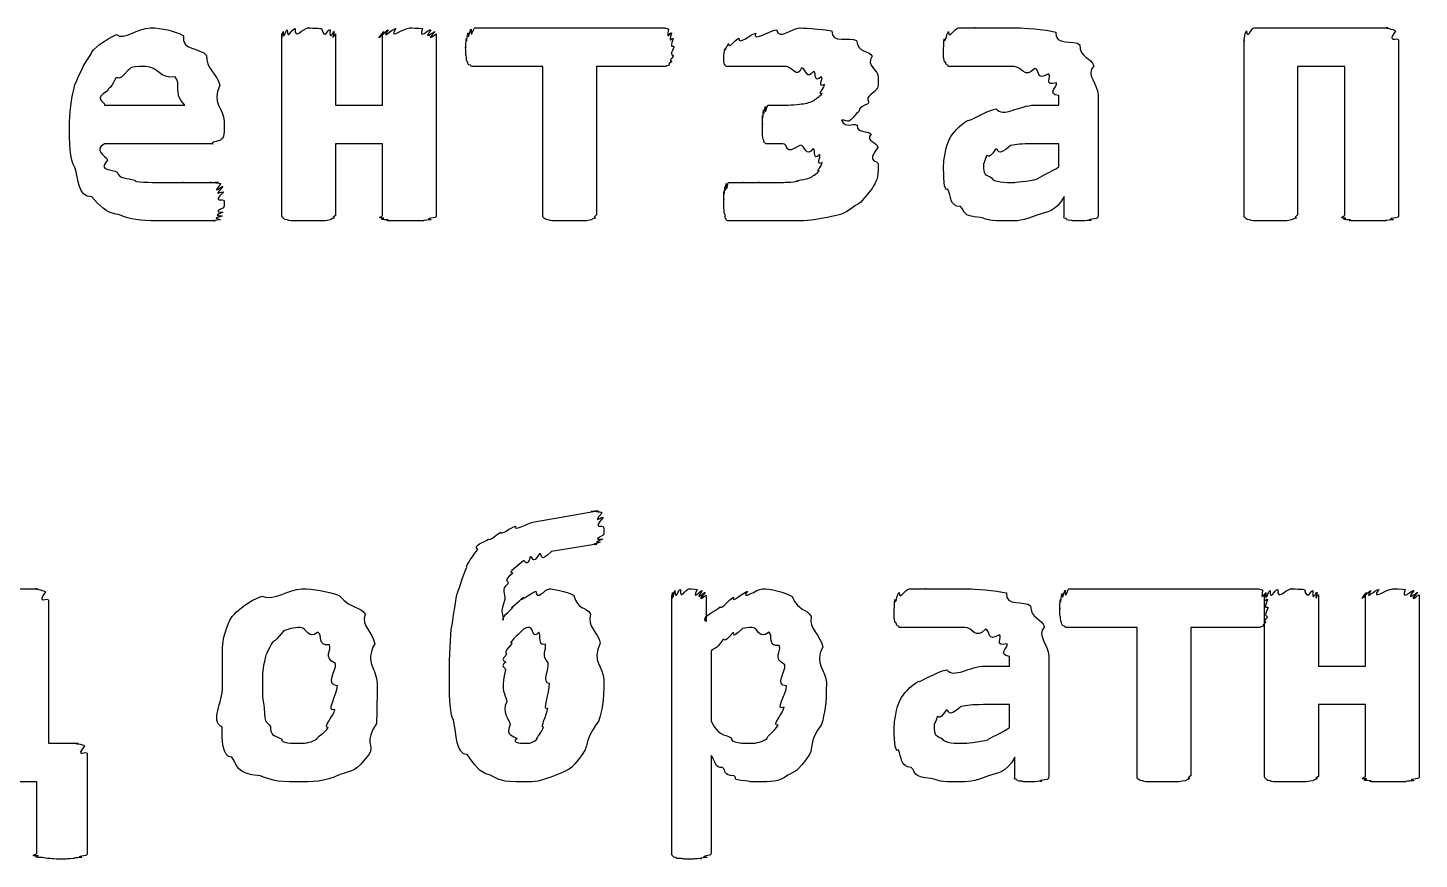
# Model space of a CAD drawing. Header units: millimetres. Extents: x 25 to 190, y 204 to 253.
# Drawn here: x 147.1 to 159.81, y 208.71 to 216.3 of the extents above; entities that cross this region are included whole.
import ezdxf

# ---------------------------------------------------------------- set-up
doc = ezdxf.new("R2010")
doc.units = ezdxf.units.MM
doc.layers.get('0').update_dxf_attribs({"linetype": 'CONTINUOUS'})

msp = doc.modelspace()

# ---------------------------------------------------------------- linework, layer by layer
at = {"color": 0}
for p, q in [((149.424, 214.594), (149.424, 216.247)), ((149.914, 216.247), (149.914, 215.597)), ((150.344, 215.597), (150.344, 216.247)), ((150.835, 216.247), (150.835, 214.594)), ((151.186, 216.303), (152.922, 216.303)), ((158.213, 214.594), (158.213, 216.192)), ((158.306, 216.303), (159.53, 216.303)), ((159.624, 216.192), (159.624, 214.594)), ((153.005, 216.126), (153.005, 216.126)), ((151.809, 215.95), (151.18, 215.95)), ((151.809, 214.594), (151.809, 215.95)), ((152.928, 215.95), (152.299, 215.95)), ((152.299, 215.95), (152.299, 214.594)), ((159.133, 215.95), (158.703, 215.95)), ((158.703, 215.95), (158.703, 214.594)), ((159.133, 214.594), (159.133, 215.95)), ((156.522, 215.597), (156.522, 215.685)), ((156.88, 215.69), (156.88, 214.594)), ((147.804, 215.597), (148.537, 215.597)), ((149.914, 215.597), (150.344, 215.597)), ((153.863, 215.597), (154.012, 215.597)), ((156.296, 215.597), (156.522, 215.597)), ((148.896, 215.448), (148.896, 215.387)), ((154.541, 215.459), (154.536, 215.459)), ((148.791, 215.244), (147.804, 215.244)), ((150.344, 215.244), (149.914, 215.244)), ((149.914, 215.244), (149.914, 214.588)), ((150.344, 214.588), (150.344, 215.244)), ((153.996, 215.244), (153.858, 215.244)), ((156.522, 215.244), (156.285, 215.244)), ((156.522, 215.035), (156.522, 215.244)), ((154.872, 215.051), (154.872, 215.051)), ((156.571, 214.594), (156.571, 214.764)), ((151.731, 211.792), (152.272, 211.886)), ((152.299, 211.588), (151.886, 211.522)), ((146.217, 211.18), (147.192, 211.18)), ((152.987, 208.771), (152.987, 211.12)), ((153.301, 211.12), (153.301, 210.882)), ((156.613, 211.18), (158.349, 211.18)), ((158.401, 209.471), (158.401, 211.125)), ((158.892, 211.125), (158.892, 210.475)), ((159.322, 210.475), (159.322, 211.125)), ((159.813, 211.125), (159.813, 209.471)), ((147.292, 211.075), (147.292, 209.769)), ((158.432, 211.004), (158.432, 211.004)), ((157.236, 210.827), (156.607, 210.827)), ((157.236, 209.471), (157.236, 210.827)), ((158.355, 210.827), (157.726, 210.827)), ((157.726, 210.827), (157.726, 209.471)), ((153.345, 210.613), (153.345, 209.973)), ((155.845, 210.475), (156.071, 210.475)), ((156.071, 210.475), (156.071, 210.563)), ((156.429, 210.568), (156.429, 209.471)), ((158.892, 210.475), (159.322, 210.475)), ((152.365, 210.348), (152.365, 210.348)), ((149.931, 210.293), (149.931, 210.293)), ((150.294, 210.315), (150.294, 210.315)), ((151.869, 210.315), (151.869, 210.315)), ((154.034, 210.293), (154.034, 210.293)), ((154.398, 210.32), (154.398, 210.32)), ((156.071, 210.122), (155.834, 210.122)), ((156.071, 209.912), (156.071, 210.122)), ((159.322, 210.122), (158.892, 210.122)), ((158.892, 210.122), (158.892, 209.466)), ((159.322, 209.466), (159.322, 210.122)), ((147.292, 209.769), (147.562, 209.769)), ((147.645, 209.675), (147.645, 208.771)), ((153.345, 209.659), (153.345, 208.771)), ((156.121, 209.471), (156.121, 209.642)), ((147.187, 209.416), (145.985, 209.416)), ((147.187, 208.766), (147.187, 209.416))]:
    msp.add_line(p, q, dxfattribs=at)
for points in [[(147.683, 216.065), (147.679, 216.104), (147.822, 216.201), (147.914, 216.242)], [(147.914, 216.242), (147.981, 216.184), (148.109, 216.303), (148.223, 216.303)], [(148.223, 216.303), (148.329, 216.303), (148.441, 216.277), (148.526, 216.231)], [(148.526, 216.231), (148.499, 216.093), (148.681, 216.126), (148.736, 216.049)], [(149.424, 216.247), (149.424, 216.155), (149.426, 216.261), (149.435, 216.269)], [(149.435, 216.269), (149.437, 216.17), (149.454, 216.282), (149.473, 216.286)], [(149.473, 216.286), (149.474, 216.181), (149.514, 216.297), (149.545, 216.297)], [(149.545, 216.297), (149.537, 216.184), (149.618, 216.303), (149.666, 216.303)], [(149.666, 216.303), (149.636, 216.303), (149.757, 216.3), (149.787, 216.297)], [(149.787, 216.297), (149.816, 216.181), (149.845, 216.293), (149.865, 216.286)], [(149.865, 216.286), (149.853, 216.17), (149.895, 216.276), (149.903, 216.269)], [(149.903, 216.269), (149.867, 216.159), (149.914, 216.258), (149.914, 216.247)], [(150.344, 216.247), (150.272, 216.159), (150.347, 216.265), (150.355, 216.269)], [(150.355, 216.269), (150.286, 216.17), (150.374, 216.282), (150.394, 216.286)], [(150.394, 216.286), (150.323, 216.181), (150.435, 216.297), (150.465, 216.297)], [(150.465, 216.297), (150.385, 216.184), (150.54, 216.303), (150.592, 216.303)], [(150.592, 216.303), (150.603, 216.303), (150.677, 216.3), (150.708, 216.297)], [(150.708, 216.297), (150.665, 216.181), (150.766, 216.293), (150.785, 216.286)], [(150.785, 216.286), (150.702, 216.17), (150.815, 216.276), (150.823, 216.269)], [(150.823, 216.269), (150.716, 216.155), (150.835, 216.254), (150.835, 216.247)], [(151.103, 216.126), (151.103, 216.096), (151.105, 216.181), (151.109, 216.203)], [(151.109, 216.203), (151.11, 216.14), (151.117, 216.243), (151.125, 216.258)], [(151.125, 216.258), (151.125, 216.17), (151.142, 216.283), (151.153, 216.291)], [(151.153, 216.291), (151.147, 216.184), (151.175, 216.303), (151.186, 216.303)], [(152.922, 216.303), (152.914, 216.303), (152.944, 216.298), (152.955, 216.291)], [(152.955, 216.291), (152.936, 216.17), (152.975, 216.272), (152.983, 216.258)], [(152.983, 216.258), (152.951, 216.14), (152.995, 216.225), (152.999, 216.203)], [(152.999, 216.203), (152.958, 216.096), (153.005, 216.155), (153.005, 216.126)], [(153.505, 216.159), (153.508, 216.104), (153.555, 216.189), (153.599, 216.209)], [(153.599, 216.209), (153.596, 216.14), (153.694, 216.242), (153.753, 216.253)], [(153.753, 216.253), (153.715, 216.166), (153.875, 216.277), (153.941, 216.286)], [(153.941, 216.286), (153.968, 216.184), (154.081, 216.303), (154.156, 216.303)], [(154.156, 216.303), (154.147, 216.303), (154.36, 216.293), (154.448, 216.275)], [(154.448, 216.275), (154.442, 216.148), (154.611, 216.227), (154.674, 216.187)], [(155.469, 216.104), (155.469, 216.096), (155.47, 216.181), (155.474, 216.203)], [(155.474, 216.203), (155.48, 216.14), (155.494, 216.247), (155.513, 216.269)], [(155.513, 216.269), (155.516, 216.184), (155.563, 216.303), (155.607, 216.303)], [(155.607, 216.303), (155.604, 216.303), (155.702, 216.303), (155.761, 216.303)], [(155.761, 216.303), (155.722, 216.303), (155.882, 216.303), (155.949, 216.303)], [(155.949, 216.303), (155.976, 216.303), (156.088, 216.303), (156.158, 216.303)], [(156.158, 216.303), (156.177, 216.303), (156.402, 216.289), (156.494, 216.264)], [(156.494, 216.264), (156.479, 216.133), (156.659, 216.199), (156.714, 216.148)], [(158.213, 216.192), (158.213, 216.148), (158.219, 216.256), (158.235, 216.275)], [(158.235, 216.275), (158.246, 216.184), (158.276, 216.303), (158.306, 216.303)], [(159.53, 216.303), (159.472, 216.303), (159.581, 216.293), (159.596, 216.275)], [(159.596, 216.275), (159.505, 216.148), (159.624, 216.228), (159.624, 216.192)], [(147.534, 215.784), (147.554, 215.831), (147.62, 215.988), (147.683, 216.065)], [(151.109, 216.049), (151.103, 216.038), (151.103, 216.096), (151.103, 216.126)], [(153.005, 216.126), (152.958, 216.034), (153.002, 216.065), (152.999, 216.043)], [(153.461, 216.043), (153.461, 216.04), (153.464, 216.096), (153.472, 216.115)], [(153.472, 216.115), (153.475, 216.078), (153.49, 216.148), (153.505, 216.159)], [(154.674, 216.187), (154.685, 216.071), (154.784, 216.101), (154.817, 216.043)], [(155.469, 216.038), (155.469, 216.029), (155.469, 216.082), (155.469, 216.104)], [(156.714, 216.148), (156.711, 216.029), (156.815, 216.032), (156.841, 215.955)], [(148.179, 215.95), (148.005, 215.95), (148.066, 215.938), (148.019, 215.917)], [(148.449, 215.856), (148.303, 215.831), (148.3, 215.95), (148.179, 215.95)], [(148.736, 216.049), (148.726, 215.938), (148.831, 215.881), (148.857, 215.779)], [(151.12, 215.994), (151.11, 215.994), (151.112, 216.027), (151.109, 216.049)], [(151.147, 215.961), (151.121, 215.963), (151.127, 215.979), (151.12, 215.994)], [(151.18, 215.95), (151.143, 215.95), (151.158, 215.952), (151.147, 215.961)], [(152.961, 215.961), (152.918, 215.95), (152.939, 215.95), (152.928, 215.95)], [(152.983, 215.994), (152.94, 215.963), (152.972, 215.967), (152.961, 215.961)], [(152.999, 216.043), (152.951, 215.994), (152.99, 216.008), (152.983, 215.994)], [(153.461, 215.994), (153.461, 215.994), (153.461, 216.024), (153.461, 216.043)], [(153.472, 215.966), (153.464, 215.967), (153.464, 215.983), (153.461, 215.994)], [(153.489, 215.95), (153.472, 215.952), (153.475, 215.958), (153.472, 215.966)], [(153.505, 215.95), (153.486, 215.95), (153.495, 215.95), (153.489, 215.95)], [(153.566, 215.95), (153.501, 215.95), (153.516, 215.95), (153.505, 215.95)], [(153.671, 215.95), (153.56, 215.95), (153.595, 215.95), (153.566, 215.95)], [(153.825, 215.95), (153.761, 215.95), (153.715, 215.95), (153.671, 215.95)], [(154.034, 215.95), (153.883, 215.95), (153.887, 215.95), (153.825, 215.95)], [(154.172, 215.938), (154.129, 215.831), (154.085, 215.95), (154.034, 215.95)], [(154.282, 215.906), (154.214, 215.817), (154.216, 215.93), (154.172, 215.938)], [(154.817, 216.043), (154.754, 215.956), (154.872, 215.923), (154.872, 215.85)], [(155.485, 215.988), (155.472, 215.99), (155.472, 216.019), (155.469, 216.038)], [(155.508, 215.961), (155.487, 215.963), (155.492, 215.977), (155.485, 215.988)], [(155.535, 215.95), (155.502, 215.95), (155.514, 215.952), (155.508, 215.961)], [(155.607, 215.95), (155.527, 215.95), (155.549, 215.95), (155.535, 215.95)], [(155.728, 215.95), (155.593, 215.95), (155.64, 215.95), (155.607, 215.95)], [(155.893, 215.95), (155.806, 215.95), (155.775, 215.95), (155.728, 215.95)], [(156.114, 215.95), (155.935, 215.95), (155.96, 215.95), (155.893, 215.95)], [(156.301, 215.933), (156.208, 215.831), (156.187, 215.95), (156.114, 215.95)], [(156.841, 215.955), (156.761, 215.875), (156.88, 215.79), (156.88, 215.69)], [(147.903, 215.839), (147.851, 215.729), (147.85, 215.773), (147.832, 215.729)], [(148.019, 215.917), (147.914, 215.791), (147.937, 215.872), (147.903, 215.839)], [(148.537, 215.597), (148.424, 215.707), (148.511, 215.792), (148.449, 215.856)], [(154.354, 215.856), (154.273, 215.791), (154.311, 215.894), (154.282, 215.906)], [(154.382, 215.784), (154.31, 215.751), (154.372, 215.837), (154.354, 215.856)], [(154.872, 215.85), (154.872, 215.721), (154.862, 215.763), (154.845, 215.724)], [(156.428, 215.883), (156.309, 215.809), (156.352, 215.922), (156.301, 215.933)], [(156.5, 215.801), (156.376, 215.765), (156.461, 215.862), (156.428, 215.883)], [(147.484, 215.415), (147.484, 215.494), (147.501, 215.674), (147.534, 215.784)], [(147.832, 215.729), (147.697, 215.644), (147.804, 215.644), (147.804, 215.597)], [(148.857, 215.779), (148.777, 215.615), (148.896, 215.565), (148.896, 215.448)], [(154.288, 215.641), (154.28, 215.644), (154.345, 215.68), (154.36, 215.702)], [(154.36, 215.702), (154.31, 215.692), (154.382, 215.754), (154.382, 215.784)], [(154.845, 215.724), (154.721, 215.641), (154.807, 215.644), (154.778, 215.608)], [(156.522, 215.685), (156.406, 215.699), (156.513, 215.768), (156.5, 215.801)], [(153.825, 215.553), (153.825, 215.465), (153.833, 215.578), (153.841, 215.586)], [(153.841, 215.586), (153.839, 215.478), (153.855, 215.597), (153.863, 215.597)], [(154.012, 215.597), (154.008, 215.597), (154.128, 215.599), (154.172, 215.608)], [(154.172, 215.608), (154.218, 215.611), (154.258, 215.626), (154.288, 215.641)], [(154.778, 215.608), (154.666, 215.57), (154.718, 215.544), (154.674, 215.52)], [(155.689, 215.459), (155.685, 215.434), (155.845, 215.542), (155.949, 215.564)], [(155.949, 215.564), (156.009, 215.478), (156.166, 215.597), (156.296, 215.597)], [(153.814, 215.503), (153.817, 215.438), (153.821, 215.542), (153.825, 215.553)], [(153.814, 215.426), (153.814, 215.394), (153.814, 215.481), (153.814, 215.503)], [(154.536, 215.459), (154.577, 215.379), (154.631, 215.437), (154.679, 215.415)], [(154.674, 215.52), (154.582, 215.401), (154.588, 215.473), (154.541, 215.459)], [(155.524, 215.288), (155.546, 215.343), (155.619, 215.415), (155.689, 215.459)], [(147.534, 215.029), (147.484, 215.092), (147.484, 215.267), (147.484, 215.415)], [(148.896, 215.387), (148.896, 215.288), (148.885, 215.299), (148.863, 215.277)], [(153.814, 215.338), (153.814, 215.332), (153.814, 215.393), (153.814, 215.426)], [(153.825, 215.283), (153.817, 215.284), (153.817, 215.316), (153.814, 215.338)], [(154.679, 215.415), (154.674, 215.339), (154.769, 215.368), (154.806, 215.332)], [(154.806, 215.332), (154.751, 215.269), (154.867, 215.258), (154.867, 215.211)], [(147.804, 215.244), (147.697, 215.189), (147.812, 215.139), (147.832, 215.095)], [(148.863, 215.277), (148.733, 215.244), (148.816, 215.244), (148.791, 215.244)], [(153.836, 215.255), (153.825, 215.258), (153.828, 215.272), (153.825, 215.283)], [(153.858, 215.244), (153.836, 215.244), (153.843, 215.247), (153.836, 215.255)], [(154.161, 215.233), (154.001, 215.126), (154.062, 215.244), (153.996, 215.244)], [(154.277, 215.2), (154.211, 215.112), (154.208, 215.225), (154.161, 215.233)], [(154.337, 215.145), (154.269, 215.082), (154.306, 215.185), (154.277, 215.2)], [(154.867, 215.211), (154.754, 215.057), (154.872, 215.109), (154.872, 215.051)], [(155.469, 215.046), (155.469, 215.085), (155.487, 215.218), (155.524, 215.288)], [(155.943, 215.194), (155.866, 215.079), (155.878, 215.158), (155.86, 215.134)], [(156.081, 215.228), (155.939, 215.108), (155.979, 215.208), (155.943, 215.194)], [(156.285, 215.244), (156.17, 215.244), (156.139, 215.239), (156.081, 215.228)], [(147.832, 215.095), (147.734, 214.986), (147.879, 215.018), (147.92, 214.985)], [(154.36, 215.073), (154.295, 215.037), (154.351, 215.123), (154.337, 215.145)], [(154.332, 214.996), (154.295, 214.982), (154.36, 215.043), (154.36, 215.073)], [(154.872, 215.051), (154.872, 214.92), (154.853, 214.902), (154.817, 214.836)], [(155.508, 214.831), (155.469, 214.795), (155.469, 214.964), (155.469, 215.046)], [(155.86, 215.134), (155.829, 215.03), (155.833, 215.085), (155.833, 215.057)], [(155.833, 215.057), (155.829, 214.949), (155.856, 214.964), (155.904, 214.936)], [(147.689, 214.759), (147.554, 214.759), (147.57, 214.922), (147.534, 215.029)], [(147.92, 214.985), (147.932, 214.924), (148.014, 214.931), (148.08, 214.913)], [(154.139, 214.902), (154.079, 214.905), (154.225, 214.92), (154.255, 214.936)], [(154.255, 214.936), (154.258, 214.938), (154.313, 214.974), (154.332, 214.996)], [(155.904, 214.936), (155.928, 214.891), (156.027, 214.891), (156.119, 214.891)], [(156.119, 214.891), (156.093, 214.891), (156.26, 214.902), (156.323, 214.924)], [(156.323, 214.924), (156.336, 214.938), (156.451, 214.986), (156.522, 215.035)], [(148.08, 214.913), (148.065, 214.891), (148.226, 214.891), (148.322, 214.891)], [(148.322, 214.891), (148.355, 214.891), (148.467, 214.891), (148.526, 214.891)], [(148.526, 214.891), (148.473, 214.891), (148.634, 214.891), (148.675, 214.891)], [(148.675, 214.891), (148.675, 214.891), (148.754, 214.891), (148.78, 214.891)], [(148.78, 214.891), (148.73, 214.891), (148.831, 214.891), (148.846, 214.891)], [(148.846, 214.891), (148.755, 214.891), (148.864, 214.887), (148.868, 214.88)], [(148.868, 214.88), (148.766, 214.762), (148.88, 214.866), (148.885, 214.853)], [(148.885, 214.853), (148.775, 214.737), (148.89, 214.825), (148.89, 214.803)], [(148.89, 214.803), (148.777, 214.693), (148.896, 214.753), (148.896, 214.72)], [(153.461, 214.809), (153.464, 214.737), (153.468, 214.842), (153.472, 214.853)], [(153.461, 214.737), (153.461, 214.7), (153.461, 214.789), (153.461, 214.809)], [(153.472, 214.853), (153.472, 214.762), (153.479, 214.876), (153.483, 214.88)], [(153.483, 214.88), (153.483, 214.773), (153.497, 214.891), (153.505, 214.891)], [(153.505, 214.891), (153.501, 214.891), (153.533, 214.891), (153.555, 214.891)], [(153.555, 214.891), (153.545, 214.891), (153.606, 214.891), (153.643, 214.891)], [(153.643, 214.891), (153.622, 214.891), (153.731, 214.891), (153.786, 214.891)], [(153.786, 214.891), (153.732, 214.891), (153.909, 214.891), (153.99, 214.891)], [(153.99, 214.891), (153.986, 214.891), (154.095, 214.894), (154.139, 214.902)], [(154.817, 214.836), (154.681, 214.673), (154.726, 214.72), (154.657, 214.676)], [(155.623, 214.671), (155.524, 214.671), (155.537, 214.767), (155.508, 214.831)], [(147.942, 214.594), (147.807, 214.612), (147.757, 214.685), (147.689, 214.759)], [(148.896, 214.72), (148.896, 214.638), (148.893, 214.678), (148.89, 214.66)], [(153.461, 214.66), (153.461, 214.641), (153.461, 214.707), (153.461, 214.737)], [(154.657, 214.676), (154.544, 214.585), (154.509, 214.596), (154.409, 214.571)], [(155.805, 214.571), (155.623, 214.583), (155.674, 214.627), (155.623, 214.671)], [(156.571, 214.764), (156.483, 214.612), (156.417, 214.629), (156.329, 214.594)], [(148.289, 214.539), (148.124, 214.539), (148.041, 214.556), (147.942, 214.594)], [(148.504, 214.539), (148.334, 214.539), (148.366, 214.539), (148.289, 214.539)], [(148.681, 214.539), (148.583, 214.539), (148.571, 214.539), (148.504, 214.539)], [(148.807, 214.539), (148.686, 214.539), (148.732, 214.539), (148.681, 214.539)], [(148.863, 214.55), (148.752, 214.539), (148.84, 214.539), (148.807, 214.539)], [(148.879, 214.583), (148.763, 214.556), (148.869, 214.561), (148.863, 214.55)], [(148.885, 214.616), (148.77, 214.579), (148.882, 214.594), (148.879, 214.583)], [(148.89, 214.66), (148.775, 214.605), (148.887, 214.629), (148.885, 214.616)], [(149.435, 214.571), (149.424, 214.568), (149.424, 214.585), (149.424, 214.594)], [(149.473, 214.55), (149.437, 214.552), (149.441, 214.563), (149.435, 214.571)], [(149.545, 214.539), (149.474, 214.541), (149.491, 214.545), (149.473, 214.55)], [(149.666, 214.539), (149.537, 214.539), (149.578, 214.539), (149.545, 214.539)], [(149.787, 214.539), (149.754, 214.539), (149.717, 214.539), (149.666, 214.539)], [(149.865, 214.55), (149.816, 214.541), (149.82, 214.541), (149.787, 214.539)], [(149.903, 214.566), (149.853, 214.552), (149.882, 214.556), (149.865, 214.55)], [(149.914, 214.588), (149.867, 214.563), (149.91, 214.573), (149.903, 214.566)], [(150.355, 214.566), (150.272, 214.563), (150.344, 214.58), (150.344, 214.588)], [(150.394, 214.55), (150.286, 214.552), (150.362, 214.562), (150.355, 214.566)], [(150.465, 214.539), (150.323, 214.541), (150.411, 214.545), (150.394, 214.55)], [(150.592, 214.539), (150.504, 214.539), (150.498, 214.539), (150.465, 214.539)], [(150.708, 214.539), (150.603, 214.539), (150.639, 214.539), (150.592, 214.539)], [(150.785, 214.55), (150.665, 214.541), (150.741, 214.541), (150.708, 214.539)], [(150.823, 214.571), (150.702, 214.552), (150.803, 214.556), (150.785, 214.55)], [(150.835, 214.594), (150.835, 214.568), (150.83, 214.579), (150.823, 214.571)], [(151.82, 214.566), (151.809, 214.563), (151.809, 214.583), (151.809, 214.594)], [(151.858, 214.55), (151.823, 214.552), (151.827, 214.562), (151.82, 214.566)], [(151.93, 214.539), (151.86, 214.541), (151.876, 214.545), (151.858, 214.55)], [(152.051, 214.539), (151.922, 214.539), (151.963, 214.539), (151.93, 214.539)], [(152.172, 214.539), (152.14, 214.539), (152.102, 214.539), (152.051, 214.539)], [(152.25, 214.55), (152.202, 214.541), (152.206, 214.541), (152.172, 214.539)], [(152.289, 214.566), (152.239, 214.552), (152.268, 214.556), (152.25, 214.55)], [(152.299, 214.594), (152.253, 214.563), (152.295, 214.573), (152.289, 214.566)], [(153.472, 214.599), (153.464, 214.596), (153.464, 214.638), (153.461, 214.66)], [(153.483, 214.555), (153.472, 214.563), (153.475, 214.584), (153.472, 214.599)], [(153.516, 214.539), (153.483, 214.539), (153.49, 214.544), (153.483, 214.555)], [(153.588, 214.539), (153.512, 214.539), (153.53, 214.539), (153.516, 214.539)], [(153.715, 214.539), (153.583, 214.539), (153.624, 214.539), (153.588, 214.539)], [(153.88, 214.539), (153.799, 214.539), (153.766, 214.539), (153.715, 214.539)], [(154.079, 214.539), (153.92, 214.539), (153.942, 214.539), (153.88, 214.539)], [(154.409, 214.571), (154.233, 214.539), (154.202, 214.539), (154.079, 214.539)], [(156.048, 214.539), (155.884, 214.539), (155.878, 214.55), (155.805, 214.571)], [(156.329, 214.594), (156.188, 214.539), (156.147, 214.539), (156.048, 214.539)], [(156.588, 214.561), (156.556, 214.561), (156.571, 214.579), (156.571, 214.594)], [(156.638, 214.544), (156.578, 214.545), (156.599, 214.552), (156.588, 214.561)], [(156.726, 214.539), (156.622, 214.539), (156.659, 214.54), (156.638, 214.544)], [(156.814, 214.544), (156.7, 214.539), (156.766, 214.539), (156.726, 214.539)], [(156.863, 214.561), (156.74, 214.545), (156.836, 214.547), (156.814, 214.544)], [(156.88, 214.594), (156.88, 214.561), (156.875, 214.568), (156.863, 214.561)], [(158.224, 214.571), (158.213, 214.568), (158.213, 214.585), (158.213, 214.594)], [(158.262, 214.55), (158.226, 214.552), (158.23, 214.563), (158.224, 214.571)], [(158.334, 214.539), (158.264, 214.541), (158.28, 214.545), (158.262, 214.55)], [(158.455, 214.539), (158.326, 214.539), (158.367, 214.539), (158.334, 214.539)], [(158.571, 214.539), (158.539, 214.539), (158.502, 214.539), (158.455, 214.539)], [(158.648, 214.55), (158.601, 214.541), (158.604, 214.541), (158.571, 214.539)], [(158.692, 214.566), (158.642, 214.552), (158.67, 214.556), (158.648, 214.55)], [(158.703, 214.594), (158.656, 214.563), (158.699, 214.573), (158.692, 214.566)], [(159.144, 214.566), (159.062, 214.563), (159.133, 214.583), (159.133, 214.594)], [(159.183, 214.55), (159.075, 214.552), (159.151, 214.562), (159.144, 214.566)], [(159.26, 214.539), (159.112, 214.541), (159.201, 214.545), (159.183, 214.55)], [(159.381, 214.539), (159.296, 214.539), (159.293, 214.539), (159.26, 214.539)], [(159.497, 214.539), (159.392, 214.539), (159.428, 214.539), (159.381, 214.539)], [(159.574, 214.55), (159.454, 214.541), (159.53, 214.541), (159.497, 214.539)], [(159.613, 214.571), (159.492, 214.552), (159.592, 214.556), (159.574, 214.55)], [(159.624, 214.594), (159.624, 214.568), (159.62, 214.579), (159.613, 214.571)], [(152.272, 211.886), (152.203, 211.889), (152.305, 211.891), (152.316, 211.891)], [(152.316, 211.891), (152.229, 211.889), (152.341, 211.886), (152.349, 211.875)], [(152.349, 211.875), (152.244, 211.753), (152.36, 211.853), (152.36, 211.831)], [(151.423, 211.698), (151.424, 211.665), (151.509, 211.738), (151.561, 211.753)], [(151.561, 211.753), (151.528, 211.694), (151.668, 211.781), (151.731, 211.792)], [(152.36, 211.831), (152.247, 211.709), (152.365, 211.777), (152.365, 211.737)], [(151.214, 211.539), (151.16, 211.577), (151.28, 211.61), (151.313, 211.632)], [(151.313, 211.632), (151.343, 211.624), (151.382, 211.679), (151.423, 211.698)], [(152.354, 211.632), (152.236, 211.588), (152.344, 211.612), (152.333, 211.605)], [(152.36, 211.671), (152.244, 211.61), (152.357, 211.643), (152.354, 211.632)], [(152.365, 211.737), (152.365, 211.643), (152.363, 211.689), (152.36, 211.671)], [(151.114, 211.379), (151.094, 211.379), (151.18, 211.497), (151.214, 211.539)], [(151.776, 211.5), (151.707, 211.386), (151.718, 211.483), (151.693, 211.472)], [(151.886, 211.522), (151.77, 211.401), (151.809, 211.507), (151.776, 211.5)], [(152.333, 211.605), (152.218, 211.573), (152.313, 211.591), (152.299, 211.588)], [(151.026, 211.136), (151.027, 211.128), (151.081, 211.312), (151.114, 211.379)], [(151.577, 211.39), (151.468, 211.302), (151.541, 211.347), (151.528, 211.318)], [(151.632, 211.434), (151.506, 211.337), (151.595, 211.408), (151.577, 211.39)], [(151.693, 211.472), (151.66, 211.364), (151.65, 211.448), (151.632, 211.434)], [(151.528, 211.318), (151.439, 211.247), (151.5, 211.26), (151.489, 211.224)], [(147.192, 211.18), (147.137, 211.18), (147.245, 211.171), (147.264, 211.153)], [(147.264, 211.153), (147.173, 211.028), (147.292, 211.111), (147.292, 211.075)], [(148.971, 210.927), (149.005, 210.973), (149.123, 211.07), (149.242, 211.114)], [(149.242, 211.114), (149.36, 211.062), (149.484, 211.18), (149.605, 211.18)], [(149.605, 211.18), (149.713, 211.18), (149.833, 211.16), (149.947, 211.12)], [(149.947, 211.12), (150.063, 210.984), (150.143, 211.026), (150.184, 210.949)], [(150.971, 210.811), (150.979, 210.819), (151.004, 211.04), (151.026, 211.136)], [(151.489, 211.224), (151.418, 211.172), (151.468, 211.139), (151.462, 211.081)], [(151.632, 211.103), (151.561, 211.037), (151.705, 211.147), (151.743, 211.158)], [(151.743, 211.158), (151.755, 211.062), (151.825, 211.18), (151.869, 211.18)], [(151.869, 211.18), (151.883, 211.18), (152.026, 211.16), (152.09, 211.12)], [(152.09, 211.12), (152.126, 210.982), (152.203, 211.022), (152.244, 210.949)], [(152.987, 211.12), (152.987, 211.037), (152.988, 211.143), (152.993, 211.147)], [(152.993, 211.147), (152.994, 211.048), (153.004, 211.16), (153.015, 211.164)], [(153.015, 211.164), (153.02, 211.059), (153.045, 211.175), (153.064, 211.175)], [(153.064, 211.175), (153.06, 211.062), (153.111, 211.18), (153.142, 211.18)], [(153.142, 211.18), (153.122, 211.18), (153.199, 211.177), (153.218, 211.175)], [(153.218, 211.175), (153.159, 211.059), (153.252, 211.171), (153.263, 211.164)], [(153.263, 211.164), (153.186, 211.048), (153.286, 211.154), (153.29, 211.147)], [(153.29, 211.147), (153.197, 211.033), (153.301, 211.13), (153.301, 211.12)], [(153.549, 211.103), (153.523, 211.037), (153.635, 211.147), (153.676, 211.158)], [(153.676, 211.158), (153.607, 211.062), (153.766, 211.18), (153.814, 211.18)], [(153.814, 211.18), (153.88, 211.18), (154.01, 211.156), (154.084, 211.109)], [(154.084, 211.109), (154.144, 210.971), (154.216, 211.004), (154.26, 210.927)], [(155.024, 211.081), (155.029, 211.018), (155.043, 211.125), (155.062, 211.147)], [(155.062, 211.147), (155.065, 211.062), (155.112, 211.18), (155.156, 211.18)], [(155.156, 211.18), (155.153, 211.18), (155.251, 211.18), (155.31, 211.18)], [(155.31, 211.18), (155.272, 211.18), (155.432, 211.18), (155.498, 211.18)], [(155.498, 211.18), (155.525, 211.18), (155.637, 211.18), (155.707, 211.18)], [(155.707, 211.18), (155.727, 211.18), (155.951, 211.166), (156.043, 211.142)], [(156.043, 211.142), (156.028, 211.011), (156.209, 211.077), (156.264, 211.026)], [(156.536, 211.081), (156.537, 211.018), (156.544, 211.121), (156.552, 211.136)], [(156.552, 211.136), (156.552, 211.048), (156.568, 211.161), (156.58, 211.169)], [(156.58, 211.169), (156.574, 211.062), (156.602, 211.18), (156.613, 211.18)], [(158.349, 211.18), (158.341, 211.18), (158.371, 211.176), (158.382, 211.169)], [(158.382, 211.169), (158.363, 211.048), (158.401, 211.15), (158.41, 211.136)], [(158.41, 211.136), (158.378, 211.018), (158.422, 211.103), (158.426, 211.081)], [(158.401, 211.125), (158.401, 211.033), (158.404, 211.139), (158.412, 211.147)], [(158.412, 211.147), (158.415, 211.048), (158.432, 211.16), (158.451, 211.164)], [(158.451, 211.164), (158.452, 211.059), (158.492, 211.175), (158.522, 211.175)], [(158.522, 211.175), (158.514, 211.062), (158.596, 211.18), (158.644, 211.18)], [(158.644, 211.18), (158.613, 211.18), (158.735, 211.177), (158.765, 211.175)], [(158.765, 211.175), (158.794, 211.059), (158.823, 211.171), (158.842, 211.164)], [(158.842, 211.164), (158.831, 211.048), (158.873, 211.154), (158.881, 211.147)], [(158.881, 211.147), (158.845, 211.037), (158.892, 211.136), (158.892, 211.125)], [(159.322, 211.125), (159.25, 211.037), (159.325, 211.143), (159.333, 211.147)], [(159.333, 211.147), (159.264, 211.048), (159.352, 211.16), (159.372, 211.164)], [(159.372, 211.164), (159.301, 211.059), (159.413, 211.175), (159.443, 211.175)], [(159.443, 211.175), (159.363, 211.062), (159.518, 211.18), (159.57, 211.18)], [(159.57, 211.18), (159.581, 211.18), (159.655, 211.177), (159.686, 211.175)], [(159.686, 211.175), (159.643, 211.059), (159.743, 211.171), (159.763, 211.164)], [(159.763, 211.164), (159.68, 211.048), (159.793, 211.154), (159.801, 211.147)], [(159.801, 211.147), (159.694, 211.033), (159.813, 211.132), (159.813, 211.125)], [(151.462, 211.081), (151.407, 210.938), (151.452, 210.96), (151.445, 210.894)], [(151.445, 210.894), (151.428, 210.916), (151.503, 210.976), (151.533, 211.009)], [(151.533, 211.009), (151.491, 210.984), (151.599, 211.077), (151.632, 211.103)], [(153.301, 210.882), (153.241, 210.916), (153.387, 210.978), (153.428, 211.015)], [(153.428, 211.015), (153.439, 210.989), (153.508, 211.081), (153.549, 211.103)], [(155.018, 210.982), (155.018, 210.973), (155.02, 211.059), (155.024, 211.081)], [(155.018, 210.916), (155.018, 210.907), (155.018, 210.96), (155.018, 210.982)], [(156.264, 211.026), (156.26, 210.907), (156.365, 210.91), (156.391, 210.833)], [(156.53, 211.004), (156.53, 210.973), (156.531, 211.059), (156.536, 211.081)], [(156.536, 210.927), (156.53, 210.916), (156.53, 210.973), (156.53, 211.004)], [(158.426, 211.081), (158.385, 210.973), (158.432, 211.033), (158.432, 211.004)], [(158.432, 211.004), (158.385, 210.911), (158.429, 210.943), (158.426, 210.921)], [(148.883, 210.645), (148.883, 210.698), (148.912, 210.85), (148.971, 210.927)], [(150.184, 210.949), (150.147, 210.834), (150.257, 210.785), (150.272, 210.679)], [(152.244, 210.949), (152.207, 210.834), (152.313, 210.786), (152.333, 210.684)], [(154.26, 210.927), (154.236, 210.816), (154.343, 210.757), (154.365, 210.651)], [(155.035, 210.866), (155.021, 210.867), (155.021, 210.896), (155.018, 210.916)], [(155.057, 210.838), (155.036, 210.841), (155.042, 210.855), (155.035, 210.866)], [(156.547, 210.871), (156.537, 210.871), (156.538, 210.905), (156.536, 210.927)], [(156.574, 210.838), (156.548, 210.841), (156.553, 210.856), (156.547, 210.871)], [(158.41, 210.871), (158.367, 210.841), (158.399, 210.845), (158.388, 210.838)], [(158.426, 210.921), (158.378, 210.871), (158.417, 210.885), (158.41, 210.871)], [(149.435, 210.789), (149.327, 210.658), (149.359, 210.725), (149.33, 210.679)], [(149.594, 210.827), (149.529, 210.827), (149.479, 210.814), (149.435, 210.789)], [(149.754, 210.783), (149.655, 210.709), (149.656, 210.827), (149.594, 210.827)], [(149.859, 210.668), (149.743, 210.654), (149.798, 210.757), (149.754, 210.783)], [(150.954, 210.414), (150.954, 210.459), (150.96, 210.689), (150.971, 210.811)], [(151.577, 210.761), (151.468, 210.643), (151.54, 210.712), (151.522, 210.679)], [(151.632, 210.811), (151.506, 210.687), (151.595, 210.783), (151.577, 210.761)], [(151.687, 210.827), (151.66, 210.827), (151.65, 210.822), (151.632, 210.811)], [(151.77, 210.783), (151.711, 210.709), (151.721, 210.827), (151.687, 210.827)], [(151.831, 210.673), (151.759, 210.654), (151.795, 210.757), (151.77, 210.783)], [(153.544, 210.778), (153.446, 210.662), (153.483, 210.741), (153.45, 210.712)], [(153.632, 210.816), (153.505, 210.695), (153.573, 210.796), (153.544, 210.778)], [(153.72, 210.827), (153.682, 210.827), (153.661, 210.823), (153.632, 210.816)], [(153.875, 210.783), (153.773, 210.709), (153.782, 210.827), (153.72, 210.827)], [(153.968, 210.662), (153.854, 210.651), (153.914, 210.753), (153.875, 210.783)], [(155.084, 210.827), (155.051, 210.827), (155.064, 210.83), (155.057, 210.838)], [(155.156, 210.827), (155.076, 210.827), (155.098, 210.827), (155.084, 210.827)], [(155.277, 210.827), (155.142, 210.827), (155.189, 210.827), (155.156, 210.827)], [(155.443, 210.827), (155.356, 210.827), (155.324, 210.827), (155.277, 210.827)], [(155.663, 210.827), (155.484, 210.827), (155.509, 210.827), (155.443, 210.827)], [(155.851, 210.811), (155.757, 210.709), (155.736, 210.827), (155.663, 210.827)], [(155.978, 210.761), (155.859, 210.687), (155.902, 210.8), (155.851, 210.811)], [(156.049, 210.679), (155.925, 210.643), (156.01, 210.739), (155.978, 210.761)], [(156.391, 210.833), (156.311, 210.753), (156.429, 210.668), (156.429, 210.568)], [(156.607, 210.827), (156.57, 210.827), (156.585, 210.83), (156.574, 210.838)], [(158.388, 210.838), (158.345, 210.827), (158.365, 210.827), (158.355, 210.827)], [(148.883, 210.282), (148.883, 210.36), (148.883, 210.535), (148.883, 210.645)], [(149.33, 210.679), (149.269, 210.563), (149.277, 210.574), (149.263, 210.508)], [(149.914, 210.497), (149.794, 210.555), (149.884, 210.619), (149.859, 210.668)], [(150.272, 210.679), (150.176, 210.504), (150.294, 210.45), (150.294, 210.315)], [(151.522, 210.679), (151.436, 210.581), (151.489, 210.613), (151.467, 210.568)], [(151.858, 210.508), (151.788, 210.559), (151.845, 210.625), (151.831, 210.673)], [(152.333, 210.684), (152.247, 210.514), (152.365, 210.472), (152.365, 210.348)], [(153.45, 210.712), (153.38, 210.607), (153.381, 210.652), (153.345, 210.613)], [(154.018, 210.486), (153.902, 210.548), (153.993, 210.61), (153.968, 210.662)], [(154.365, 210.651), (154.28, 210.488), (154.398, 210.438), (154.398, 210.32)], [(156.071, 210.563), (155.955, 210.577), (156.063, 210.645), (156.049, 210.679)], [(149.263, 210.508), (149.243, 210.433), (149.247, 210.377), (149.247, 210.304)], [(149.931, 210.293), (149.816, 210.309), (149.925, 210.433), (149.914, 210.497)], [(151.467, 210.568), (151.413, 210.519), (151.467, 210.53), (151.467, 210.508)], [(151.467, 210.508), (151.413, 210.475), (151.467, 210.464), (151.467, 210.441)], [(151.869, 210.315), (151.799, 210.32), (151.865, 210.449), (151.858, 210.508)], [(154.034, 210.293), (153.92, 210.301), (154.029, 210.422), (154.018, 210.486)], [(155.498, 210.441), (155.558, 210.356), (155.715, 210.475), (155.845, 210.475)], [(150.993, 209.979), (150.954, 210.034), (150.954, 210.248), (150.954, 210.414)], [(151.467, 210.441), (151.413, 210.224), (151.47, 210.234), (151.478, 210.149)], [(152.365, 210.348), (152.365, 210.133), (152.349, 210.081), (152.316, 209.968)], [(155.239, 210.337), (155.235, 210.312), (155.394, 210.42), (155.498, 210.441)], [(148.878, 209.918), (148.765, 209.974), (148.883, 210.145), (148.883, 210.282)], [(149.247, 210.304), (149.243, 210.169), (149.253, 210.16), (149.263, 210.094)], [(149.909, 210.078), (149.816, 210.041), (149.931, 210.216), (149.931, 210.293)], [(150.294, 210.315), (150.294, 210.118), (150.291, 210.061), (150.289, 209.951)], [(151.853, 210.089), (151.799, 210.052), (151.869, 210.234), (151.869, 210.315)], [(154.012, 210.1), (153.92, 210.052), (154.034, 210.227), (154.034, 210.293)], [(154.398, 210.32), (154.398, 210.114), (154.383, 210.053), (154.354, 209.94)], [(155.073, 210.166), (155.096, 210.221), (155.169, 210.293), (155.239, 210.337)], [(149.263, 210.094), (149.265, 209.924), (149.292, 209.974), (149.319, 209.924)], [(151.478, 210.149), (151.428, 210.056), (151.496, 209.995), (151.511, 209.94)], [(151.814, 209.918), (151.781, 209.915), (151.845, 210.023), (151.853, 210.089)], [(153.957, 209.935), (153.894, 209.93), (154.001, 210.041), (154.012, 210.1)], [(155.018, 209.924), (155.018, 209.963), (155.036, 210.096), (155.073, 210.166)], [(155.63, 210.105), (155.488, 209.985), (155.528, 210.086), (155.492, 210.072)], [(155.834, 210.122), (155.72, 210.122), (155.688, 210.116), (155.63, 210.105)], [(149.848, 209.912), (149.79, 209.912), (149.897, 210.014), (149.909, 210.078)], [(151.12, 209.664), (151.01, 209.666), (151.022, 209.853), (150.993, 209.979)], [(152.316, 209.968), (152.181, 209.791), (152.235, 209.76), (152.172, 209.675)], [(153.345, 209.973), (153.406, 209.838), (153.468, 209.854), (153.527, 209.819)], [(155.41, 210.012), (155.378, 209.908), (155.382, 209.963), (155.382, 209.935)], [(155.492, 210.072), (155.415, 209.956), (155.428, 210.036), (155.41, 210.012)], [(148.966, 209.642), (148.879, 209.644), (148.878, 209.81), (148.878, 209.918)], [(149.319, 209.924), (149.316, 209.824), (149.38, 209.837), (149.424, 209.808)], [(149.743, 209.808), (149.735, 209.82), (149.822, 209.868), (149.848, 209.912)], [(150.289, 209.951), (150.173, 209.783), (150.267, 209.75), (150.223, 209.67)], [(151.511, 209.94), (151.457, 209.827), (151.546, 209.842), (151.572, 209.813)], [(151.754, 209.808), (151.748, 209.82), (151.799, 209.87), (151.814, 209.918)], [(153.858, 209.813), (153.843, 209.827), (153.931, 209.882), (153.957, 209.935)], [(154.354, 209.94), (154.225, 209.772), (154.289, 209.736), (154.238, 209.659)], [(155.057, 209.708), (155.018, 209.673), (155.018, 209.842), (155.018, 209.924)], [(155.382, 209.935), (155.378, 209.827), (155.406, 209.842), (155.454, 209.813)], [(155.873, 209.802), (155.885, 209.816), (156.001, 209.864), (156.071, 209.912)], [(147.562, 209.769), (147.501, 209.769), (147.611, 209.761), (147.622, 209.747)], [(147.622, 209.747), (147.526, 209.626), (147.645, 209.711), (147.645, 209.675)], [(149.424, 209.808), (149.404, 209.769), (149.523, 209.769), (149.589, 209.769)], [(149.589, 209.769), (149.647, 209.769), (149.699, 209.781), (149.743, 209.808)], [(151.572, 209.813), (151.509, 209.769), (151.628, 209.769), (151.666, 209.769)], [(151.666, 209.769), (151.696, 209.769), (151.728, 209.781), (151.754, 209.808)], [(153.527, 209.819), (153.523, 209.769), (153.646, 209.769), (153.709, 209.769)], [(153.709, 209.769), (153.761, 209.769), (153.817, 209.783), (153.858, 209.813)], [(155.172, 209.549), (155.073, 209.549), (155.086, 209.645), (155.057, 209.708)], [(155.454, 209.813), (155.477, 209.769), (155.576, 209.769), (155.669, 209.769)], [(155.669, 209.769), (155.642, 209.769), (155.809, 209.78), (155.873, 209.802)], [(149.225, 209.471), (148.996, 209.494), (149.024, 209.568), (148.966, 209.642)], [(150.223, 209.67), (150.085, 209.504), (150.088, 209.527), (149.953, 209.483)], [(151.329, 209.477), (151.237, 209.496), (151.175, 209.579), (151.12, 209.664)], [(152.172, 209.675), (152.057, 209.507), (152.032, 209.529), (151.941, 209.483)], [(153.45, 209.549), (153.38, 209.538), (153.381, 209.617), (153.345, 209.659)], [(154.238, 209.659), (154.123, 209.5), (154.123, 209.521), (154.045, 209.477)], [(156.121, 209.642), (156.033, 209.489), (155.966, 209.507), (155.878, 209.471)], [(149.572, 209.416), (149.346, 209.416), (149.342, 209.434), (149.225, 209.471)], [(149.953, 209.483), (149.816, 209.416), (149.693, 209.416), (149.572, 209.416)], [(151.638, 209.416), (151.409, 209.416), (151.418, 209.436), (151.329, 209.477)], [(151.941, 209.483), (151.759, 209.416), (151.751, 209.416), (151.638, 209.416)], [(153.555, 209.471), (153.45, 209.474), (153.486, 209.518), (153.45, 209.549)], [(153.659, 209.427), (153.519, 209.434), (153.591, 209.452), (153.555, 209.471)], [(154.045, 209.477), (153.968, 209.416), (153.88, 209.416), (153.781, 209.416)], [(155.355, 209.449), (155.172, 209.46), (155.224, 209.504), (155.172, 209.549)], [(155.878, 209.471), (155.738, 209.416), (155.696, 209.416), (155.597, 209.416)], [(156.137, 209.439), (156.106, 209.439), (156.121, 209.456), (156.121, 209.471)], [(156.429, 209.471), (156.429, 209.439), (156.424, 209.445), (156.413, 209.439)], [(157.246, 209.444), (157.236, 209.441), (157.236, 209.46), (157.236, 209.471)], [(157.726, 209.471), (157.679, 209.441), (157.722, 209.451), (157.715, 209.444)], [(158.412, 209.449), (158.401, 209.445), (158.401, 209.463), (158.401, 209.471)], [(158.892, 209.466), (158.845, 209.441), (158.888, 209.451), (158.881, 209.444)], [(159.333, 209.444), (159.25, 209.441), (159.322, 209.458), (159.322, 209.466)], [(159.813, 209.471), (159.813, 209.445), (159.808, 209.456), (159.801, 209.449)], [(153.781, 209.416), (153.706, 209.416), (153.695, 209.419), (153.659, 209.427)], [(155.597, 209.416), (155.433, 209.416), (155.428, 209.427), (155.355, 209.449)], [(156.187, 209.422), (156.127, 209.423), (156.148, 209.43), (156.137, 209.439)], [(156.275, 209.416), (156.172, 209.416), (156.209, 209.418), (156.187, 209.422)], [(156.363, 209.422), (156.249, 209.416), (156.315, 209.416), (156.275, 209.416)], [(156.413, 209.439), (156.289, 209.423), (156.385, 209.425), (156.363, 209.422)], [(157.285, 209.427), (157.249, 209.43), (157.254, 209.44), (157.246, 209.444)], [(157.357, 209.416), (157.287, 209.419), (157.303, 209.423), (157.285, 209.427)], [(157.478, 209.416), (157.348, 209.416), (157.39, 209.416), (157.357, 209.416)], [(157.599, 209.416), (157.566, 209.416), (157.529, 209.416), (157.478, 209.416)], [(157.676, 209.427), (157.628, 209.419), (157.632, 209.419), (157.599, 209.416)], [(157.715, 209.444), (157.666, 209.43), (157.694, 209.434), (157.676, 209.427)], [(158.451, 209.427), (158.415, 209.43), (158.419, 209.441), (158.412, 209.449)], [(158.522, 209.416), (158.452, 209.419), (158.469, 209.423), (158.451, 209.427)], [(158.644, 209.416), (158.514, 209.416), (158.556, 209.416), (158.522, 209.416)], [(158.765, 209.416), (158.732, 209.416), (158.695, 209.416), (158.644, 209.416)], [(158.842, 209.427), (158.794, 209.419), (158.798, 209.419), (158.765, 209.416)], [(158.881, 209.444), (158.831, 209.43), (158.86, 209.434), (158.842, 209.427)], [(159.372, 209.427), (159.264, 209.43), (159.34, 209.44), (159.333, 209.444)], [(159.443, 209.416), (159.301, 209.419), (159.39, 209.423), (159.372, 209.427)], [(159.57, 209.416), (159.482, 209.416), (159.476, 209.416), (159.443, 209.416)], [(159.686, 209.416), (159.581, 209.416), (159.617, 209.416), (159.57, 209.416)], [(159.763, 209.427), (159.643, 209.419), (159.719, 209.419), (159.686, 209.416)], [(159.801, 209.449), (159.68, 209.43), (159.781, 209.434), (159.763, 209.427)], [(147.198, 208.744), (147.104, 208.737), (147.187, 208.755), (147.187, 208.766)], [(147.236, 208.727), (147.118, 208.726), (147.205, 208.737), (147.198, 208.744)], [(147.308, 208.716), (147.272, 208.719), (147.254, 208.724), (147.236, 208.727)], [(147.413, 208.711), (147.332, 208.711), (147.337, 208.714), (147.308, 208.716)], [(147.523, 208.716), (147.416, 208.711), (147.457, 208.711), (147.413, 208.711)], [(147.595, 208.727), (147.475, 208.719), (147.552, 208.72), (147.523, 208.716)], [(147.633, 208.744), (147.512, 208.726), (147.613, 208.732), (147.595, 208.727)], [(147.645, 208.771), (147.645, 208.741), (147.64, 208.752), (147.633, 208.744)], [(152.993, 208.744), (152.987, 208.741), (152.987, 208.76), (152.987, 208.771)], [(153.02, 208.727), (152.998, 208.726), (152.999, 208.737), (152.993, 208.744)], [(153.075, 208.716), (153.023, 208.715), (153.034, 208.72), (153.02, 208.727)], [(153.163, 208.711), (153.071, 208.711), (153.1, 208.714), (153.075, 208.716)], [(153.252, 208.716), (153.142, 208.711), (153.199, 208.711), (153.163, 208.711)], [(153.307, 208.727), (153.188, 208.715), (153.276, 208.716), (153.252, 208.716)], [(153.334, 208.749), (153.215, 208.726), (153.32, 208.732), (153.307, 208.727)], [(153.345, 208.771), (153.343, 208.744), (153.341, 208.758), (153.334, 208.749)]]:
    msp.add_open_spline(points, degree=3, dxfattribs=at)

doc.saveas('drawing.dxf')
